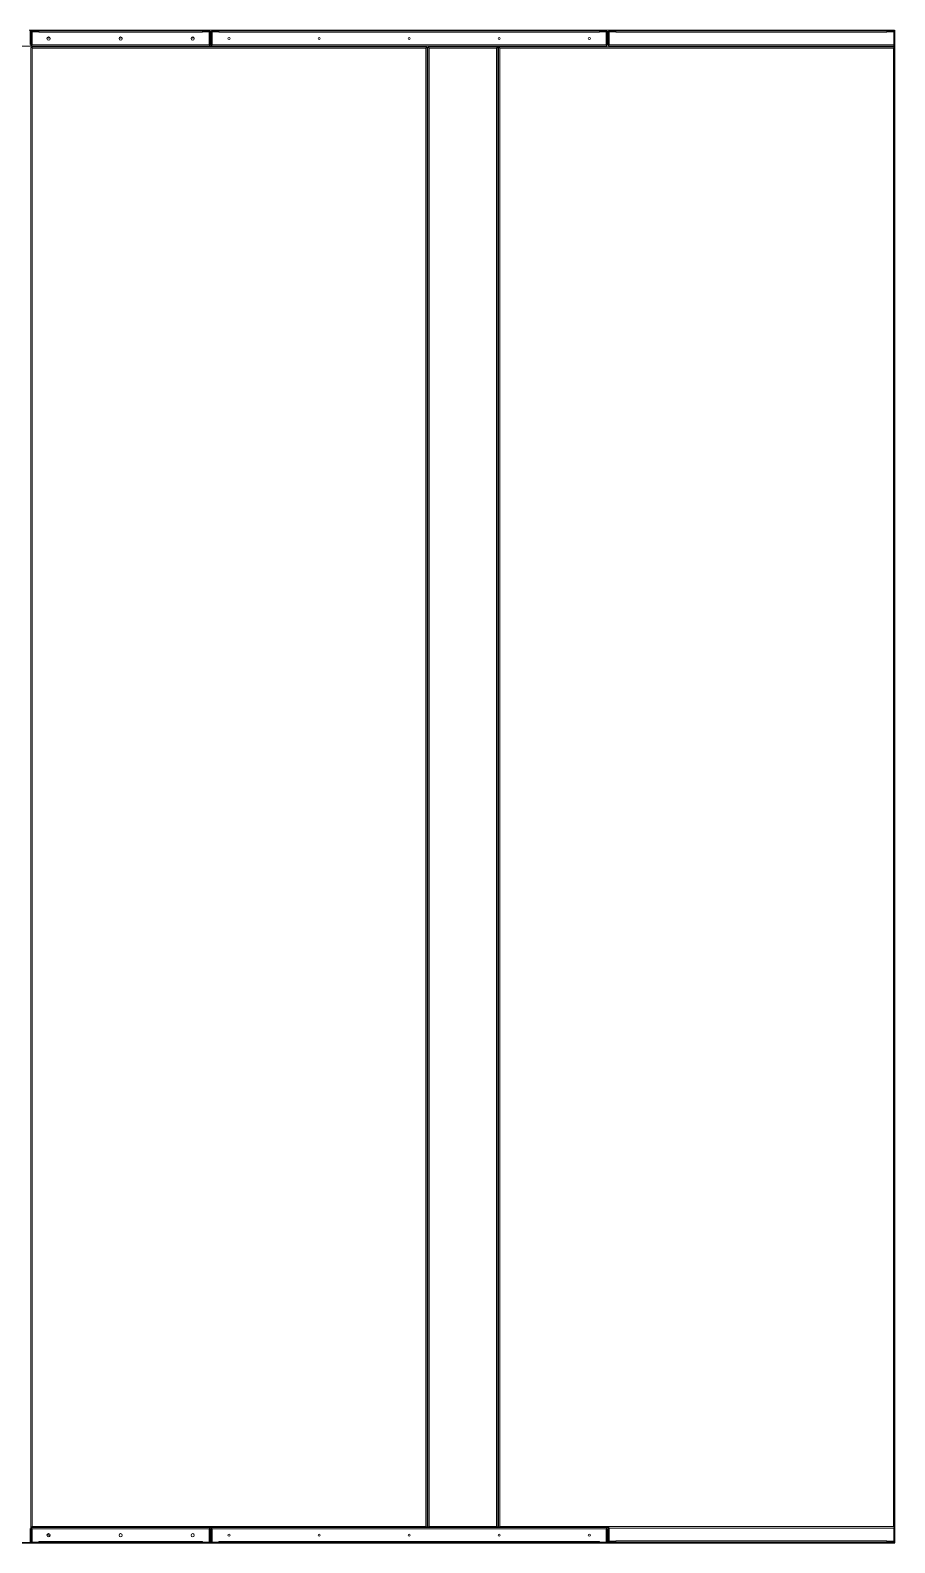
# Model space of a CAD drawing. Header units: millimetres. Extents: x -17070 to 52290, y -291348 to 40308.
# Drawn here: x 35170 to 37570, y 32802 to 37002 of the extents above; entities that cross this region are included whole.
import ezdxf

# ---------------------------------------------------------------- set-up
doc = ezdxf.new("R2010")
doc.units = ezdxf.units.MM

# ---------------------------------------------------------------- blocks, each defined once
blk = doc.blocks.new('4')
at = {"lineweight": 20}
for p, q in [((35166.5, 37002), (37568.7, 37002)), ((37567.2, 37002), (37568.8, 32802)), ((37569.8, 37000.8), (37569.8, 37002)), ((37568.8, 32802), (32170, 32802)), ((37569.9, 32803.2), (37569.9, 32802))]:
    blk.add_line(p, q, dxfattribs=at)
at = {"color": 7, "lineweight": 20, "ltscale": 0.000873136}
blk.add_line((35174.4, 37000), (35174.4, 37002), dxfattribs=at)
at = {"color": 7, "lineweight": 20, "ltscale": 0.000872667}
blk.add_line((37567.2, 37000), (37567.2, 37002), dxfattribs=at)
at = {"color": 7, "lineweight": 20, "ltscale": 0.015833}
for p, q in [((35169.8, 36962.8), (35169.8, 37000.8)), ((35169.8, 32841.2), (35169.8, 32803.2))]:
    blk.add_line(p, q, dxfattribs=at)
at = {"color": 7, "lineweight": 20, "ltscale": 0.001083}
for p, q in [((35171.8, 37000.8), (35174.4, 37000.8)), ((37569.8, 37000.8), (37567.2, 37000.8)), ((37569.9, 32803.2), (32170, 32803.2))]:
    blk.add_line(p, q, dxfattribs=at)
at = {"color": 7, "lineweight": 20, "ltscale": 0.00172}
blk.add_line((35171.8, 36996.7), (35171.8, 37000.8), dxfattribs=at)
at = {"color": 7, "lineweight": 20, "ltscale": 0.014667}
for p, q in [((35171.8, 36996.6), (35171.8, 36961.4)), ((35173.8, 36961.4), (35173.8, 36996.6)), ((35667.8, 36961.4), (35667.8, 36996.6)), ((35669.8, 36996.6), (35669.8, 36961.4)), ((35671.8, 36996.6), (35671.8, 36961.4)), ((35673.8, 36961.4), (35673.8, 36996.6)), ((36769.8, 36961.4), (36769.8, 36996.6)), ((36771.8, 36996.6), (36771.8, 36961.4)), ((36773.9, 36996.6), (36773.9, 36961.4)), ((36775.9, 36961.4), (36775.9, 36996.6)), ((37567.9, 36961.4), (37567.9, 36996.6)), ((37569.9, 36996.6), (37569.9, 36961.4)), ((35171.8, 32805.4), (35171.8, 32840.6)), ((35173.8, 32840.6), (35173.8, 32805.4)), ((35667.8, 32840.6), (35667.8, 32805.4)), ((35669.8, 32805.4), (35669.8, 32840.6)), ((35671.8, 32805.4), (35671.8, 32840.6)), ((35673.8, 32840.6), (35673.8, 32805.4)), ((36769.8, 32840.6), (36769.8, 32805.4)), ((36771.8, 32805.4), (36771.8, 32840.6)), ((36773.9, 32807.4), (36773.9, 32842.6)), ((36775.9, 32842.6), (36775.9, 32807.4)), ((37567.9, 32842.6), (37567.9, 32807.4)), ((37569.9, 32807.4), (37569.9, 32842.6))]:
    blk.add_line(p, q, dxfattribs=at)
at = {"color": 7, "lineweight": 20, "ltscale": 0.001387}
blk.add_line((35171.8, 36958), (35171.8, 36961.4), dxfattribs=at)
at = {"color": 7, "lineweight": 20, "ltscale": 0.000375}
for p, q in [((35174.7, 36961.4), (35173.8, 36961.4)), ((35174.7, 36961.4), (35173.8, 36961.4)), ((35666.9, 36961.4), (35667.8, 36961.4)), ((35666.9, 36961.4), (35667.8, 36961.4)), ((35674.7, 36961.4), (35673.8, 36961.4)), ((35674.7, 36961.4), (35673.8, 36961.4)), ((36768.9, 36961.4), (36769.8, 36961.4)), ((36768.9, 36961.4), (36769.8, 36961.4)), ((36776.8, 36961.4), (36775.9, 36961.4)), ((36776.8, 36961.4), (36775.9, 36961.4)), ((37567, 36961.4), (37567.9, 36961.4)), ((37567, 36961.4), (37567.9, 36961.4)), ((35174.7, 36956), (35173.8, 36956)), ((36268.9, 36956), (36269.8, 36956)), ((36276.7, 36956), (36275.8, 36956)), ((36464.9, 36956), (36465.8, 36956)), ((36472.7, 36956), (36471.8, 36956)), ((37566.9, 36956), (37567.8, 36956)), ((36273.1, 35655.1), (36273.1, 35656)), ((36273.1, 35620.9), (36273.1, 35620)), ((36273.1, 34183.1), (36273.1, 34184)), ((36273.1, 34148.9), (36273.1, 34148)), ((35174.7, 32844), (35173.8, 32844)), ((36268.9, 32844), (36269.8, 32844)), ((36276.7, 32844), (36275.8, 32844)), ((36464.9, 32844), (36465.8, 32844)), ((36472.7, 32844), (36471.8, 32844)), ((35174.7, 32840.6), (35173.8, 32840.6)), ((35666.9, 32840.6), (35667.8, 32840.6)), ((35674.7, 32840.6), (35673.8, 32840.6)), ((36768.9, 32840.6), (36769.8, 32840.6)), ((36776.8, 32842.6), (36775.9, 32842.6)), ((37567, 32842.6), (37567.9, 32842.6))]:
    blk.add_line(p, q, dxfattribs=at)
at = {"color": 7, "lineweight": 20, "ltscale": 0.001002}
for p, q in [((35173.8, 36959), (35173.8, 36961.4)), ((35667.8, 36959), (35667.8, 36961.4)), ((35673.8, 36959), (35673.8, 36961.4)), ((36769.8, 36959), (36769.8, 36961.4)), ((36775.9, 36959), (36775.9, 36961.4)), ((37567.9, 36959), (37567.9, 36961.4)), ((36775.9, 32845.1), (36775.9, 32842.6)), ((37567.9, 32845.1), (37567.9, 32842.6)), ((35173.8, 32843.1), (35173.8, 32840.6)), ((35667.8, 32843.1), (35667.8, 32840.6)), ((35673.8, 32843.1), (35673.8, 32840.6)), ((36769.8, 32843.1), (36769.8, 32840.6))]:
    blk.add_line(p, q, dxfattribs=at)
at = {"color": 7, "lineweight": 20, "ltscale": 0.015146}
blk.add_line((35174.4, 36997.8), (35174.4, 36961.4), dxfattribs=at)
at = {"color": 7, "lineweight": 20, "ltscale": 0.01525}
for p, q in [((35174.7, 36998), (35174.7, 36961.4)), ((35666.9, 36961.4), (35666.9, 36998)), ((35674.7, 36998), (35674.7, 36961.4)), ((36768.9, 36961.4), (36768.9, 36998)), ((36776.8, 36998), (36776.8, 36961.4)), ((37567, 36961.4), (37567, 36998)), ((35174.7, 32804), (35174.7, 32840.6)), ((35666.9, 32840.6), (35666.9, 32804)), ((35674.7, 32804), (35674.7, 32840.6)), ((36768.9, 32840.6), (36768.9, 32804)), ((36776.8, 32806), (36776.8, 32842.6)), ((37567, 32842.6), (37567, 32806))]:
    blk.add_line(p, q, dxfattribs=at)
at = {"color": 7, "lineweight": 20, "ltscale": 0.007958}
for p, q in [((35174.7, 36998), (35193.8, 36998)), ((35647.8, 36998), (35666.9, 36998)), ((35674.7, 36998), (35693.8, 36998)), ((36749.8, 36998), (36768.9, 36998)), ((36776.8, 36998), (36795.9, 36998)), ((37547.9, 36998), (37567, 36998)), ((35174.7, 32804), (35193.8, 32804)), ((35647.8, 32804), (35666.9, 32804)), ((35674.7, 32804), (35693.8, 32804)), ((36749.8, 32804), (36768.9, 32804)), ((36776.8, 32806), (36795.9, 32806)), ((37547.9, 32806), (37567, 32806))]:
    blk.add_line(p, q, dxfattribs=at)
at = {"color": 7, "lineweight": 20, "ltscale": 0.205083}
for p, q in [((35174.7, 36961.4), (35666.9, 36961.4)), ((35174.7, 32840.6), (35666.9, 32840.6))]:
    blk.add_line(p, q, dxfattribs=at)
at = {"color": 7, "lineweight": 20, "ltscale": 0.006917}
for p, q in [((35175.2, 37000), (35191.8, 37000)), ((35175.2, 36998), (35191.8, 36998)), ((35649.8, 37000), (35666.4, 37000)), ((35649.8, 36998), (35666.4, 36998)), ((35691.8, 37000), (35675.2, 37000)), ((35691.8, 36998), (35675.2, 36998)), ((36751.8, 37000), (36768.4, 37000)), ((36751.8, 36998), (36768.4, 36998)), ((36777.3, 37000), (36793.9, 37000)), ((36777.3, 36998), (36793.9, 36998)), ((37549.9, 37000), (37566.5, 37000)), ((37549.9, 36998), (37566.5, 36998)), ((35175.2, 32802), (35191.8, 32802)), ((35649.8, 32802), (35666.4, 32802)), ((35691.8, 32802), (35675.2, 32802)), ((36751.8, 32802), (36768.4, 32802)), ((36777.3, 32804), (36793.9, 32804)), ((37549.9, 32804), (37566.5, 32804))]:
    blk.add_line(p, q, dxfattribs=at)
at = {"color": 7, "lineweight": 20, "ltscale": 0.000833333}
for p, q in [((35191.8, 37000), (35191.8, 36998)), ((35647.8, 37000), (35647.8, 36998)), ((35647.8, 37000), (35647.8, 36998)), ((35649.8, 37000), (35649.8, 36998)), ((35691.8, 37000), (35691.8, 36998)), ((36749.8, 37000), (36749.8, 36998)), ((36749.8, 37000), (36749.8, 36998)), ((36751.8, 37000), (36751.8, 36998)), ((36793.9, 37000), (36793.9, 36998)), ((37547.9, 37000), (37547.9, 36998)), ((37547.9, 37000), (37547.9, 36998)), ((37549.9, 37000), (37549.9, 36998)), ((35485.7, 36958), (35485.7, 36956)), ((35541.7, 36956), (35541.7, 36958)), ((36135.6, 36958), (36135.6, 36956)), ((36138.9, 36956), (36138.9, 36958)), ((36467.3, 36956.3), (36467.3, 36954.3)), ((37512.2, 36958), (37512.2, 36956)), ((36271.8, 36712), (36273.8, 36712)), ((36467.8, 36712), (36469.8, 36712)), ((36271.8, 36685.4), (36273.8, 36685.4)), ((36271.8, 36684), (36273.8, 36684)), ((36273.8, 36684), (36271.8, 36684)), ((36273.8, 36682), (36271.8, 36682)), ((36273.8, 36680.6), (36271.8, 36680.6)), ((36467.8, 36685.4), (36469.8, 36685.4)), ((36469.8, 36684), (36467.8, 36684)), ((36469.8, 36682), (36467.8, 36682)), ((36469.8, 36680.9), (36467.8, 36680.9)), ((36469.8, 36678.1), (36467.8, 36678.1)), ((36467.8, 36676.1), (36469.8, 36676.1)), ((36467.8, 36674.5), (36469.8, 36674.5)), ((36469.8, 36673.3), (36467.8, 36673.3)), ((36271.8, 35917.4), (36273.8, 35917.4)), ((36273.8, 35916), (36271.8, 35916)), ((36273.8, 35914), (36271.8, 35914)), ((36271.8, 35912), (36273.8, 35912)), ((36271.8, 35910), (36273.8, 35910)), ((36467.8, 35929.4), (36469.8, 35929.4)), ((36467.8, 35912), (36469.8, 35912)), ((36467.8, 35910), (36469.8, 35910)), ((36273.8, 35908.6), (36271.8, 35908.6)), ((36273.8, 35882), (36271.8, 35882)), ((36469.8, 35908.6), (36467.8, 35908.6)), ((36469.8, 35882), (36467.8, 35882)), ((36271.8, 35699), (36273.8, 35699)), ((36273.8, 35662.4), (36271.8, 35662.4)), ((36273.8, 35661), (36271.8, 35661)), ((36467.8, 35699), (36469.8, 35699)), ((36469.8, 35662.4), (36467.8, 35662.4)), ((36469.8, 35661), (36467.8, 35661)), ((36469.8, 35658), (36467.8, 35658)), ((36273.8, 35618), (36271.8, 35618)), ((36273.8, 35616.4), (36271.8, 35616.4)), ((36469.8, 35656), (36467.8, 35656)), ((36469.8, 35655.1), (36467.8, 35655.1)), ((36467.8, 35620.9), (36469.8, 35620.9)), ((36469.8, 35620), (36467.8, 35620)), ((36469.8, 35618), (36467.8, 35618)), ((36469.8, 35618), (36467.8, 35618)), ((36469.8, 35616.4), (36467.8, 35616.4)), ((36273.8, 35614.4), (36271.8, 35614.4)), ((36273.8, 35611), (36271.8, 35611)), ((36271.8, 35609.6), (36273.8, 35609.6)), ((36469.8, 35614.4), (36467.8, 35614.4)), ((36469.8, 35611), (36467.8, 35611)), ((36467.8, 35609.6), (36469.8, 35609.6)), ((36273.8, 35573), (36271.8, 35573)), ((36469.8, 35573), (36467.8, 35573)), ((36271.8, 35240), (36273.8, 35240)), ((36467.8, 35240), (36469.8, 35240)), ((36271.8, 35213.4), (36273.8, 35213.4)), ((36271.8, 35212), (36273.8, 35212)), ((36273.8, 35212), (36271.8, 35212)), ((36273.8, 35210), (36271.8, 35210)), ((36273.8, 35208.6), (36271.8, 35208.6)), ((36467.8, 35213.4), (36469.8, 35213.4)), ((36469.8, 35212), (36467.8, 35212)), ((36469.8, 35210.1), (36467.8, 35210.1)), ((36469.8, 35210), (36467.8, 35210)), ((36467.8, 35208.1), (36469.8, 35208.1)), ((36467.8, 35206.5), (36469.8, 35206.5)), ((36469.8, 35205.3), (36467.8, 35205.3)), ((36467.8, 34611.4), (36469.8, 34611.4)), ((36271.8, 34595.4), (36273.8, 34595.4)), ((36273.8, 34594), (36271.8, 34594)), ((36273.8, 34592), (36271.8, 34592)), ((36271.8, 34590), (36273.8, 34590)), ((36271.8, 34588), (36273.8, 34588)), ((36273.8, 34586.6), (36271.8, 34586.6)), ((36469.8, 34591.4), (36467.8, 34591.4)), ((36467.8, 34590), (36469.8, 34590)), ((36467.8, 34588), (36469.8, 34588)), ((36469.8, 34586.6), (36467.8, 34586.6)), ((36273.8, 34560), (36271.8, 34560)), ((36469.8, 34560), (36467.8, 34560)), ((36271.8, 34227), (36273.8, 34227)), ((36273.8, 34190.4), (36271.8, 34190.4)), ((36273.8, 34189), (36271.8, 34189)), ((36467.8, 34227), (36469.8, 34227)), ((36469.8, 34190.4), (36467.8, 34190.4)), ((36469.8, 34189), (36467.8, 34189)), ((36273.8, 34146), (36271.8, 34146)), ((36469.8, 34186), (36467.8, 34186)), ((36469.8, 34184), (36467.8, 34184)), ((36469.8, 34183.1), (36467.8, 34183.1)), ((36467.8, 34148.9), (36469.8, 34148.9)), ((36469.8, 34148), (36467.8, 34148)), ((36469.8, 34146), (36467.8, 34146)), ((36469.8, 34146), (36467.8, 34146)), ((36273.8, 34144.4), (36271.8, 34144.4)), ((36273.8, 34142.4), (36271.8, 34142.4)), ((36273.8, 34139), (36271.8, 34139)), ((36271.8, 34137.6), (36273.8, 34137.6)), ((36469.8, 34144.4), (36467.8, 34144.4)), ((36469.8, 34142.4), (36467.8, 34142.4)), ((36469.8, 34139), (36467.8, 34139)), ((36467.8, 34137.6), (36469.8, 34137.6)), ((36273.8, 34101), (36271.8, 34101)), ((36469.8, 34101), (36467.8, 34101)), ((36271.8, 33918), (36273.8, 33918)), ((36467.8, 33918), (36469.8, 33918)), ((36271.8, 33891.4), (36273.8, 33891.4)), ((36271.8, 33890), (36273.8, 33890)), ((36273.8, 33890), (36271.8, 33890)), ((36273.8, 33888), (36271.8, 33888)), ((36273.8, 33886.6), (36271.8, 33886.6)), ((36467.8, 33891.4), (36469.8, 33891.4)), ((36469.8, 33891.1), (36467.8, 33891.1)), ((36469.8, 33890), (36467.8, 33890)), ((36469.8, 33888), (36467.8, 33888)), ((36467.8, 33887.5), (36469.8, 33887.5)), ((36469.8, 33886.3), (36467.8, 33886.3)), ((36467.8, 33142.4), (36469.8, 33142.4)), ((36271.8, 33123.4), (36273.8, 33123.4)), ((36273.8, 33122), (36271.8, 33122)), ((36273.8, 33120), (36271.8, 33120)), ((36271.8, 33118), (36273.8, 33118)), ((36271.8, 33116), (36273.8, 33116)), ((36273.8, 33114.6), (36271.8, 33114.6)), ((36469.8, 33122.4), (36467.8, 33122.4)), ((36467.8, 33118), (36469.8, 33118)), ((36467.8, 33116), (36469.8, 33116)), ((36469.8, 33114.6), (36467.8, 33114.6)), ((36273.8, 33088), (36271.8, 33088)), ((36469.8, 33088), (36467.8, 33088)), ((36273.8, 32849.4), (36271.8, 32849.4)), ((36273.8, 32846), (36271.8, 32846)), ((36467.8, 32849), (36469.8, 32849)), ((35191.8, 32802), (35191.8, 32804)), ((35647.8, 32802), (35647.8, 32804)), ((35647.8, 32802), (35647.8, 32804)), ((35649.8, 32802), (35649.8, 32804)), ((35691.8, 32802), (35691.8, 32804)), ((36749.8, 32802), (36749.8, 32804)), ((36749.8, 32802), (36749.8, 32804)), ((36751.8, 32802), (36751.8, 32804)), ((36793.9, 32804), (36793.9, 32806)), ((37547.9, 32804), (37547.9, 32806)), ((37547.9, 32804), (37547.9, 32806)), ((37549.9, 32804), (37549.9, 32806))]:
    blk.add_line(p, q, dxfattribs=at)
at = {"color": 7, "lineweight": 20, "ltscale": 0.000834351}
blk.add_line((35191.8, 36998.8), (35193.8, 36998.8), dxfattribs=at)
at = {"color": 7, "lineweight": 20, "ltscale": 0.000834357}
blk.add_line((35191.8, 36998), (35193.8, 36998), dxfattribs=at)
at = {"color": 7, "lineweight": 20, "ltscale": 0.189167}
for p, q in [((35193.8, 37000), (35647.8, 37000)), ((35193.8, 37000), (35647.8, 37000)), ((35193.8, 36996.6), (35647.8, 36996.6)), ((35193.8, 32805.4), (35647.8, 32805.4)), ((35193.8, 32802), (35647.8, 32802))]:
    blk.add_line(p, q, dxfattribs=at)
at = {"color": 7, "lineweight": 20, "ltscale": 0.001417}
for p, q in [((35193.8, 37000), (35193.8, 36996.6)), ((35693.8, 37000), (35693.8, 36996.6)), ((36795.9, 37000), (36795.9, 36996.6)), ((35193.8, 32802), (35193.8, 32805.4)), ((35693.8, 32802), (35693.8, 32805.4)), ((36795.9, 32804), (36795.9, 32807.4))]:
    blk.add_line(p, q, dxfattribs=at)
at = {"color": 7, "lineweight": 20, "ltscale": 0.000583333}
for p, q in [((35193.8, 36998), (35193.8, 36996.6)), ((35647.8, 36996.6), (35647.8, 36998)), ((35693.8, 36998), (35693.8, 36996.6)), ((36749.8, 36996.6), (36749.8, 36998)), ((36795.9, 36998), (36795.9, 36996.6)), ((37547.9, 36996.6), (37547.9, 36998)), ((35193.8, 32804), (35193.8, 32805.4)), ((35647.8, 32805.4), (35647.8, 32804)), ((35693.8, 32804), (35693.8, 32805.4)), ((36749.8, 32805.4), (36749.8, 32804)), ((36795.9, 32806), (36795.9, 32807.4)), ((37547.9, 32807.4), (37547.9, 32806))]:
    blk.add_line(p, q, dxfattribs=at)
at = {"color": 7, "lineweight": 20, "ltscale": 0.000832315}
blk.add_line((35647.8, 36998.8), (35649.8, 36998.8), dxfattribs=at)
at = {"color": 7, "lineweight": 20, "ltscale": 0.00083231}
blk.add_line((35647.8, 36998), (35649.8, 36998), dxfattribs=at)
at = {"color": 7, "lineweight": 20, "ltscale": 0.015212}
for p, q in [((35666.9, 36998), (35666.9, 36961.4)), ((36768.9, 36998), (36768.9, 36961.4)), ((37567, 36998), (37567, 36961.4)), ((35666.9, 32804.1), (35666.9, 32840.6)), ((36768.9, 32804.1), (36768.9, 32840.6)), ((37567, 32806.1), (37567, 32842.6))]:
    blk.add_line(p, q, dxfattribs=at)
at = {"color": 7, "lineweight": 20, "ltscale": 0.001506}
blk.add_line((35669, 36998.8), (35672.7, 36998.8), dxfattribs=at)
at = {"color": 7, "lineweight": 20, "ltscale": 0.000374999}
for p, q in [((35674.7, 36994.6), (35673.8, 36994.6)), ((35674.7, 32807.4), (35673.8, 32807.4))]:
    blk.add_line(p, q, dxfattribs=at)
at = {"color": 7, "lineweight": 20, "ltscale": 0.000375519}
blk.add_line((35674.7, 36961.4), (35673.8, 36961.4), dxfattribs=at)
at = {"color": 7, "lineweight": 20, "ltscale": 0.455917}
for p, q in [((35674.7, 36961.4), (36768.9, 36961.4)), ((35174.7, 36956), (36268.9, 36956)), ((36472.7, 36956), (37566.9, 36956)), ((36268.9, 32844), (35174.7, 32844)), ((35674.7, 32840.6), (36768.9, 32840.6))]:
    blk.add_line(p, q, dxfattribs=at)
at = {"color": 7, "lineweight": 20, "ltscale": 0.000833847}
blk.add_line((35691.8, 36998.8), (35693.8, 36998.8), dxfattribs=at)
at = {"color": 7, "lineweight": 20, "ltscale": 0.000833853}
blk.add_line((35691.8, 36998), (35693.8, 36998), dxfattribs=at)
at = {"color": 7, "lineweight": 20, "ltscale": 0.037104}
blk.add_line((35782.9, 37000), (35693.8, 37000), dxfattribs=at)
at = {"color": 7, "lineweight": 20, "ltscale": 0.44}
for p, q in [((35693.8, 37000), (36749.8, 37000)), ((35693.8, 36996.6), (36749.8, 36996.6)), ((35693.8, 32805.4), (36749.8, 32805.4)), ((35693.8, 32802), (36749.8, 32802))]:
    blk.add_line(p, q, dxfattribs=at)
at = {"color": 7, "lineweight": 20, "ltscale": 0.004146}
blk.add_line((35782.9, 37000), (35792.8, 37000), dxfattribs=at)
at = {"color": 7, "lineweight": 20, "ltscale": 0.004167}
blk.add_line((35792.8, 37000), (35802.8, 37000), dxfattribs=at)
at = {"color": 7, "lineweight": 20, "ltscale": 0.394604}
blk.add_line((36749.8, 37000), (35802.8, 37000), dxfattribs=at)
at = {"color": 7, "lineweight": 20, "ltscale": 0.000832819}
blk.add_line((36749.8, 36998.8), (36751.8, 36998.8), dxfattribs=at)
at = {"color": 7, "lineweight": 20, "ltscale": 0.000832814}
blk.add_line((36749.8, 36998), (36751.8, 36998), dxfattribs=at)
at = {"color": 7, "lineweight": 20, "ltscale": 0.000375001}
for p, q in [((36769.8, 36994.6), (36768.9, 36994.6)), ((36769.8, 32807.4), (36768.9, 32807.4))]:
    blk.add_line(p, q, dxfattribs=at)
at = {"color": 7, "lineweight": 20, "ltscale": 0.000374481}
blk.add_line((36769.8, 36961.4), (36768.9, 36961.4), dxfattribs=at)
at = {"color": 7, "lineweight": 20, "ltscale": 0.001508}
blk.add_line((36771, 36998.8), (36774.7, 36998.8), dxfattribs=at)
at = {"color": 7, "lineweight": 20, "ltscale": 0.32925}
for p, q in [((36776.8, 36961.4), (37567, 36961.4)), ((36776.8, 32842.6), (37567, 32842.6))]:
    blk.add_line(p, q, dxfattribs=at)
at = {"color": 7, "lineweight": 20, "ltscale": 0.000833959}
blk.add_line((36793.8, 36998.8), (36795.9, 36998.8), dxfattribs=at)
at = {"color": 7, "lineweight": 20, "ltscale": 0.000833964}
blk.add_line((36793.8, 36998), (36795.9, 36998), dxfattribs=at)
at = {"color": 7, "lineweight": 20, "ltscale": 0.313333}
for p, q in [((36795.9, 37000), (37547.9, 37000)), ((36795.9, 36996.6), (37547.9, 36996.6)), ((36795.9, 32807.4), (37547.9, 32807.4)), ((36795.9, 32804), (37547.9, 32804))]:
    blk.add_line(p, q, dxfattribs=at)
at = {"color": 7, "lineweight": 20, "ltscale": 0.000832693}
blk.add_line((37547.9, 36998.8), (37549.8, 36998.8), dxfattribs=at)
at = {"color": 7, "lineweight": 20, "ltscale": 0.000832687}
blk.add_line((37547.9, 36998), (37549.8, 36998), dxfattribs=at)
at = {"color": 7, "lineweight": 20, "ltscale": 0.015148}
blk.add_line((37567.2, 36997.8), (37567.2, 36961.4), dxfattribs=at)
at = {"color": 7, "lineweight": 20, "ltscale": 0.001669}
blk.add_line((37569.8, 37000.8), (37569.8, 36996.8), dxfattribs=at)
at = {"color": 7, "lineweight": 20, "ltscale": 0.002879}
blk.add_line((37569.8, 36961.3), (37569.8, 36954.3), dxfattribs=at)
at = {"color": 7, "lineweight": 20, "ltscale": 0.015372}
blk.add_line((35138.3, 36958), (35175.2, 36958), dxfattribs=at)
at = {"color": 7, "lineweight": 20, "ltscale": 0.000562932}
for p, q in [((35173.2, 36954.3), (35171.8, 36954.3)), ((36270.5, 36954.3), (36271.8, 36954.3)), ((36275.2, 36954.3), (36273.8, 36954.3)), ((36465.9, 36956.3), (36467.3, 36956.3)), ((36466.5, 36954.3), (36467.8, 36954.3)), ((36471.2, 36954.3), (36469.8, 36954.3)), ((37568.5, 36954.3), (37569.8, 36954.3)), ((35173.2, 32845.7), (35171.8, 32845.7)), ((36270.5, 32845.7), (36271.8, 32845.7)), ((36275.2, 32845.7), (36273.8, 32845.7)), ((36466.5, 32845.7), (36467.8, 32845.7)), ((36471.2, 32845.7), (36469.8, 32845.7)), ((37568.5, 32845.7), (37569.8, 32845.7))]:
    blk.add_line(p, q, dxfattribs=at)
at = {"color": 7, "lineweight": 20}
for p, q in [((35171.8, 32845.7), (35171.8, 36954.3)), ((35175.2, 32847.4), (35175.2, 36952.6)), ((36268.4, 32847.4), (36268.4, 36952.6)), ((36271.8, 32845.7), (36271.8, 36954.3)), ((36273.8, 36954.3), (36273.8, 32845.7)), ((36277.2, 36952.6), (36277.2, 32847.4)), ((36464.4, 36952.6), (36464.4, 32847.4)), ((36467.8, 36954.3), (36467.8, 32845.7)), ((36469.8, 36954.3), (36469.8, 32845.7)), ((36473.2, 36952.6), (36473.2, 32847.4)), ((37566.4, 36952.6), (37566.4, 32847.4)), ((37569.8, 36954.3), (37569.8, 32845.7))]:
    blk.add_line(p, q, dxfattribs=at)
at = {"color": 7, "lineweight": 20, "ltscale": 0.000448698}
for p, q in [((35173.2, 36958.7), (35173.8, 36959.6)), ((35668.5, 36958.7), (35667.8, 36959.6)), ((35673.2, 36958.7), (35673.8, 36959.6)), ((36770.5, 36958.7), (36769.8, 36959.6)), ((36775.2, 36958.7), (36775.9, 36959.6)), ((37568.5, 36958.7), (37567.9, 36959.6)), ((35173.2, 32843.4), (35173.8, 32842.5)), ((35668.5, 32843.4), (35667.8, 32842.5)), ((35673.2, 32843.4), (35673.8, 32842.5)), ((36770.5, 32843.4), (36769.8, 32842.5))]:
    blk.add_line(p, q, dxfattribs=at)
at = {"color": 7, "lineweight": 20, "ltscale": 0.000502197}
for p, q in [((35173.2, 36954.3), (35174.4, 36954.3)), ((36270.5, 36954.3), (36269.3, 36954.3)), ((36275.2, 36954.3), (36276.4, 36954.3)), ((36465.9, 36956.3), (36464.7, 36956.3)), ((36466.5, 36954.3), (36465.3, 36954.3)), ((36471.2, 36954.3), (36472.4, 36954.3)), ((37568.5, 36954.3), (37567.3, 36954.3)), ((35173.2, 32845.7), (35174.4, 32845.7)), ((36270.5, 32845.7), (36269.3, 32845.7)), ((36275.2, 32845.7), (36276.4, 32845.7)), ((36466.5, 32845.7), (36465.3, 32845.7))]:
    blk.add_line(p, q, dxfattribs=at)
at = {"color": 7, "lineweight": 20, "ltscale": 0.000414929}
for p, q in [((35173.8, 36955.1), (35173.8, 36956)), ((36269.8, 36955.1), (36269.8, 36956)), ((36275.8, 36955.1), (36275.8, 36956)), ((36465.3, 36957.1), (36465.3, 36958)), ((36465.8, 36955.1), (36465.8, 36956)), ((36471.8, 36955.1), (36471.8, 36956)), ((37567.8, 36955.1), (37567.8, 36956)), ((35173.8, 32845), (35173.8, 32844)), ((36269.8, 32845), (36269.8, 32844)), ((36275.8, 32845), (36275.8, 32844)), ((36465.8, 32845), (36465.8, 32844)), ((36471.8, 32845), (36471.8, 32844))]:
    blk.add_line(p, q, dxfattribs=at)
at = {"color": 7, "lineweight": 20, "ltscale": 0.000293404}
for p, q in [((35173.8, 36955.1), (35173.8, 36954.3)), ((36269.8, 36955.1), (36269.8, 36954.3)), ((36275.8, 36955.1), (36275.8, 36954.3)), ((36465.3, 36957.1), (36465.3, 36956.3)), ((36465.8, 36955.1), (36465.8, 36954.3)), ((36471.8, 36955.1), (36471.8, 36954.3)), ((37567.8, 36955.1), (37567.8, 36954.3)), ((35173.8, 32845), (35173.8, 32845.7)), ((36269.8, 32845), (36269.8, 32845.7)), ((36275.8, 32845), (36275.8, 32845.7)), ((36465.8, 32845), (36465.8, 32845.7)), ((36471.8, 32845), (36471.8, 32845.7)), ((37567.8, 32845), (37567.8, 32845.7))]:
    blk.add_line(p, q, dxfattribs=at)
at = {"color": 7, "lineweight": 20, "ltscale": 4.00539e-05}
blk.add_line((35174.4, 36958.1), (35174.4, 36958), dxfattribs=at)
at = {"color": 7, "lineweight": 20, "ltscale": 0.204667}
for p, q in [((35175.2, 36958), (35666.4, 36958)), ((35175.2, 32844), (35666.4, 32844))]:
    blk.add_line(p, q, dxfattribs=at)
at = {"color": 7, "lineweight": 20, "ltscale": 0.4555}
for p, q in [((35175.2, 36952.6), (36268.4, 36952.6)), ((35675.2, 36958), (36768.4, 36958)), ((36473.2, 36952.6), (37566.4, 36952.6)), ((36268.4, 32847.4), (35175.2, 32847.4)), ((35675.2, 32844), (36768.4, 32844)), ((37566.4, 32847.4), (36473.2, 32847.4))]:
    blk.add_line(p, q, dxfattribs=at)
at = {"color": 7, "lineweight": 20, "ltscale": 0.000199275}
blk.add_line((35585.6, 36956.3), (35585.3, 36956), dxfattribs=at)
at = {"color": 7, "lineweight": 20, "ltscale": 0.000369598}
blk.add_line((35585.5, 36957.1), (35586, 36956.3), dxfattribs=at)
at = {"color": 7, "lineweight": 20, "ltscale": 0.001228}
blk.add_line((35585.6, 36956.3), (35588.6, 36956.3), dxfattribs=at)
at = {"color": 7, "lineweight": 20, "ltscale": 0.000708333}
blk.add_line((35587.3, 36958), (35587.3, 36956.3), dxfattribs=at)
at = {"color": 7, "lineweight": 20, "ltscale": 0.000125566}
blk.add_line((35588.6, 36956.3), (35588.6, 36956), dxfattribs=at)
at = {"color": 7, "lineweight": 20, "ltscale": 1.86596e-06}
blk.add_line((35589.1, 36956.3), (35589.1, 36956.3), dxfattribs=at)
at = {"color": 7, "lineweight": 20, "ltscale": 0.00022498}
blk.add_line((35589.1, 36956.3), (35589.7, 36956.3), dxfattribs=at)
at = {"color": 7, "lineweight": 20, "ltscale": 0.003628}
blk.add_line((35666.5, 36958), (35675.2, 36958), dxfattribs=at)
at = {"color": 7, "lineweight": 20, "ltscale": 0.0025}
blk.add_line((36269.8, 36954.6), (36275.8, 36954.6), dxfattribs=at)
at = {"color": 7, "lineweight": 20, "ltscale": 0.078417}
for p, q in [((36276.7, 36956), (36464.9, 36956)), ((36464.9, 32844), (36276.7, 32844))]:
    blk.add_line(p, q, dxfattribs=at)
at = {"color": 7, "lineweight": 20, "ltscale": 0.078}
for p, q in [((36277.2, 36952.6), (36464.4, 36952.6)), ((36464.4, 32847.4), (36277.2, 32847.4))]:
    blk.add_line(p, q, dxfattribs=at)
at = {"color": 7, "lineweight": 20, "ltscale": 0.014417}
for p, q in [((36406.2, 36952.4), (36371.6, 36952.4)), ((36371.6, 32847.6), (36406.2, 32847.6))]:
    blk.add_line(p, q, dxfattribs=at)
at = {"color": 7, "lineweight": 20, "ltscale": 0.001905}
blk.add_line((36471.8, 36955), (36467.3, 36955), dxfattribs=at)
at = {"color": 7, "lineweight": 20, "ltscale": 0.328833}
blk.add_line((36777.3, 36958), (37566.5, 36958), dxfattribs=at)
at = {"color": 7, "lineweight": 20, "ltscale": 0.000832956}
blk.add_line((36795.2, 36956), (36795.2, 36958), dxfattribs=at)
at = {"color": 7, "lineweight": 20, "ltscale": 0.000873628}
blk.add_line((37567.2, 36958.1), (37567.2, 36956), dxfattribs=at)
at = {"color": 7, "lineweight": 20, "ltscale": 0.000414952}
blk.add_line((37568.9, 36955.1), (37568.1, 36954.3), dxfattribs=at)
at = {"color": 7, "lineweight": 20, "ltscale": 5.94511e-06}
blk.add_line((37569.8, 36952.7), (37569.8, 36952.6), dxfattribs=at)
at = {"color": 7, "lineweight": 20, "ltscale": 8.50581e-06}
blk.add_line((37569.8, 36952.7), (37569.8, 36952.6), dxfattribs=at)
at = {"color": 7, "lineweight": 20, "ltscale": 1.00793e-05}
for p, q in [((37569.8, 36952.7), (37569.8, 36952.6)), ((37569.8, 32847.4), (37569.8, 32847.4))]:
    blk.add_line(p, q, dxfattribs=at)
at = {"color": 7, "lineweight": 20, "ltscale": 0.000833717}
for p, q in [((36467.8, 36795.9), (36469.8, 36795.9)), ((36467.8, 36790.7), (36469.8, 36790.7)), ((36467.8, 36718.1), (36469.8, 36718.1)), ((36467.8, 35250.1), (36469.8, 35250.1)), ((36467.8, 33931.1), (36469.8, 33931.1)), ((36467.8, 33017.8), (36469.8, 33017.8)), ((36467.8, 33012.6), (36469.8, 33012.6))]:
    blk.add_line(p, q, dxfattribs=at)
at = {"color": 7, "lineweight": 20, "ltscale": 0.000833723}
for p, q in [((36467.8, 35877.3), (36469.8, 35877.3)), ((36467.8, 33919.2), (36469.8, 33919.2))]:
    blk.add_line(p, q, dxfattribs=at)
at = {"color": 7, "lineweight": 20, "ltscale": 0.000542151}
for p, q in [((36273.1, 35658), (36271.8, 35658)), ((36273.1, 35656), (36271.8, 35656)), ((36273.1, 35655.1), (36271.8, 35655.1)), ((36271.8, 35620.9), (36273.1, 35620.9)), ((36273.1, 35620), (36271.8, 35620)), ((36273.1, 35618), (36271.8, 35618)), ((36273.1, 34186), (36271.8, 34186)), ((36273.1, 34184), (36271.8, 34184)), ((36273.1, 34183.1), (36271.8, 34183.1)), ((36271.8, 34148.9), (36273.1, 34148.9)), ((36273.1, 34148), (36271.8, 34148)), ((36273.1, 34146), (36271.8, 34146))]:
    blk.add_line(p, q, dxfattribs=at)
at = {"color": 7, "lineweight": 20, "ltscale": 0.000291559}
for p, q in [((36273.8, 35656), (36273.1, 35656)), ((36273.8, 35620), (36273.1, 35620)), ((36273.8, 34184), (36273.1, 34184)), ((36273.8, 34148), (36273.1, 34148))]:
    blk.add_line(p, q, dxfattribs=at)
at = {"color": 7, "lineweight": 20, "ltscale": 0.01425}
for p, q in [((36273.1, 35620.9), (36273.1, 35655.1)), ((36273.1, 34148.9), (36273.1, 34183.1))]:
    blk.add_line(p, q, dxfattribs=at)
at = {"color": 7, "lineweight": 20, "ltscale": 0.000833304}
blk.add_line((36467.8, 34559.3), (36469.8, 34559.3), dxfattribs=at)
at = {"color": 7, "lineweight": 20, "ltscale": 0.002042}
blk.add_line((35171.9, 32840.8), (35171.9, 32845.7), dxfattribs=at)
at = {"color": 7, "lineweight": 20, "ltscale": 3.82162e-05}
blk.add_line((35174.5, 32844), (35174.5, 32844), dxfattribs=at)
at = {"color": 7, "lineweight": 20, "ltscale": 7.29161e-06}
blk.add_line((35675.2, 32844), (35675.2, 32844), dxfattribs=at)
at = {"color": 7, "lineweight": 20, "ltscale": 0.125586}
blk.add_line((36774.2, 32844), (36472.7, 32844), dxfattribs=at)
at = {"color": 7, "lineweight": 20, "ltscale": 0.000452155}
blk.add_line((37568.5, 32845.4), (37567.8, 32844.5), dxfattribs=at)
at = {"color": 7, "lineweight": 20, "ltscale": 0.000150117}
blk.add_line((37569.8, 32844.3), (37569.4, 32844.3), dxfattribs=at)
at = {"color": 7, "lineweight": 20, "ltscale": 5.94551e-06}
blk.add_line((37569.8, 32847.4), (37569.8, 32847.4), dxfattribs=at)
at = {"color": 7, "lineweight": 20, "ltscale": 2.11226e-05}
blk.add_line((37569.8, 32847.4), (37569.8, 32847.4), dxfattribs=at)
at = {"color": 7, "lineweight": 20, "ltscale": 8.50584e-06}
blk.add_line((37569.8, 32847.4), (37569.8, 32847.4), dxfattribs=at)
at = {"color": 7, "lineweight": 20, "ltscale": 0.001291}
blk.add_line((37569.9, 32845.7), (37569.9, 32842.6), dxfattribs=at)
at = {"ltscale": 500}
blk.add_line((31170, 32802), (37569.9, 32802), dxfattribs=at)
at = {"color": 7, "lineweight": 20, "ltscale": 0.000834932}
blk.add_line((35171.9, 32803.2), (35171.9, 32805.3), dxfattribs=at)
at = {"color": 7, "lineweight": 20, "ltscale": 0.000334372}
blk.add_line((35171.9, 32803.2), (35172.7, 32803.2), dxfattribs=at)
at = {"color": 7, "lineweight": 20, "ltscale": 0.01475}
blk.add_line((35174.5, 32805.2), (35174.5, 32840.6), dxfattribs=at)
at = {"color": 7, "lineweight": 20, "ltscale": 0.00039683}
blk.add_line((35174.5, 32805.2), (35174.5, 32804.3), dxfattribs=at)
at = {"color": 7, "lineweight": 20, "ltscale": 0.000121692}
blk.add_line((35174.7, 32805.2), (35174.5, 32805.2), dxfattribs=at)
at = {"color": 7, "lineweight": 20, "ltscale": 0.000370023}
blk.add_line((35667.8, 32805.2), (35666.9, 32805.2), dxfattribs=at)
at = {"color": 7, "lineweight": 20, "ltscale": 0.000838255}
blk.add_line((35671.9, 32805.2), (35669.8, 32805.2), dxfattribs=at)
at = {"color": 7, "lineweight": 20, "ltscale": 0.001175}
blk.add_line((36774.7, 32805.2), (36771.8, 32805.2), dxfattribs=at)
at = {"color": 7, "lineweight": 20, "ltscale": 0.000834358}
blk.add_line((36795.9, 32805.2), (36793.8, 32805.2), dxfattribs=at)
at = {"color": 7, "lineweight": 20, "ltscale": 0.000833334}
blk.add_line((37549.8, 32805.2), (37547.8, 32805.2), dxfattribs=at)
at = {"color": 7, "lineweight": 20, "ltscale": 0.015145}
blk.add_line((37567.3, 32806.3), (37567.3, 32842.6), dxfattribs=at)
at = {"color": 7, "lineweight": 20, "ltscale": 0.001749}
blk.add_line((37569.9, 32807.4), (37569.9, 32803.2), dxfattribs=at)
at = {"color": 7, "lineweight": 20}
for centre, radius in [((35220.8, 36979), 4.5), ((35420.8, 36979), 4.5), ((35620.8, 36979), 4.5), ((35721.8, 36979), 3), ((35971.8, 36979), 3), ((36221.8, 36979), 3), ((36471.8, 36979), 3), ((36721.8, 36979), 3), ((35220.8, 32823), 4.5), ((35420.8, 32823), 4.5), ((35620.8, 32823), 4.5), ((35721.8, 32823), 3), ((35971.8, 32823), 3), ((36221.8, 32823), 3), ((36471.8, 32823), 3), ((36721.8, 32823), 3)]:
    blk.add_circle(centre, radius, dxfattribs=at)
for centre, radius, start, end in [((35177, 36998.8), 5.2, 142.0141, 157.3803), ((37564.6, 36998.8), 5.2, 22.6197, 37.9859), ((35175.2, 36996.6), 3.4, 90, 180), ((35175.2, 36961.4), 3.4, 180, 270), ((35175.2, 36996.6), 1.4, 110.9249, 180), ((35220.8, 36983), 3, 191.4074, 348.5877), ((35420.8, 36983), 3, 191.4074, 348.5877), ((35620.8, 36983), 3, 191.4074, 348.5877), ((35666.4, 36996.6), 3.4, 0, 90), ((35666.4, 36961.4), 3.4, 270, 0), ((35666.4, 36996.6), 1.4, 0, 69.0752), ((35675.2, 36996.6), 3.4, 90, 180), ((35675.2, 36961.4), 3.4, 180, 270), ((35675.2, 36996.6), 1.4, 110.9249, 180), ((36768.4, 36996.6), 3.4, 0, 90), ((36768.4, 36961.4), 3.4, 270, 0), ((36768.4, 36996.6), 1.4, 0, 69.0752), ((36777.3, 36996.6), 3.4, 90, 180), ((36777.3, 36961.4), 3.4, 180, 270), ((36777.3, 36996.6), 1.4, 110.9249, 180), ((37566.5, 36996.6), 3.4, 0, 90), ((37566.5, 36961.4), 3.4, 270, 0), ((37566.5, 36996.6), 1.4, 0, 69.0752), ((37564.6, 36998.8), 5.2, 0, 0.128), ((35588.7, 36953.1), 5.1, 128.9589, 144.5162), ((35593, 36956.2), 3.36, 164.7002, 182.0254), ((36473.7, 36950.9), 10.4, 144.1387, 150.6817), ((36457.9, 36964.7), 11.5, 311.8425, 314.0279), ((37566.4, 36952.6), 3.4, 89.7655, 90), ((37566.4, 36952.6), 3.4, 30, 65.6843), ((37564.6, 36934.2), 5.2, 359.1974, 0), ((36273.1, 35654.6), 3.4, 78.1389, 90), ((36273.1, 35621.4), 3.4, 270, 281.8611), ((36273.1, 34182.6), 3.4, 78.1389, 90), ((36273.1, 34149.4), 3.4, 270, 281.8611), ((35175.2, 32840.6), 3.4, 90, 180), ((35666.4, 32840.6), 3.4, 0, 90), ((35675.2, 32840.6), 3.4, 90, 180), ((36768.4, 32840.6), 3.4, 0, 90), ((36777.3, 32842.6), 3.4, 127.0589, 180), ((37566.5, 32842.6), 3.4, 0, 65.7767), ((37564.7, 32869.8), 5.2, 0, 2.6518), ((37515.8, 32847.5), 54, 356.677, 358.1638), ((35175.2, 32805.4), 3.4, 180, 270), ((35177.1, 32805.2), 5.2, 202.62, 217.9782), ((35175.2, 32805.4), 1.4, 180, 249.0751), ((35219.9, 32821), 3, 305.7234, 181.5489), ((35666.4, 32805.4), 3.4, 270, 0), ((35666.4, 32805.4), 1.4, 290.9248, 0), ((35675.2, 32805.4), 3.4, 180, 270), ((35675.2, 32805.4), 1.4, 180, 249.0751), ((36768.4, 32805.4), 3.4, 270, 0), ((36768.4, 32805.4), 1.4, 290.9248, 0), ((36769.9, 32821), 3, 311.6699, 48.3928), ((36777.3, 32807.4), 3.4, 180, 270), ((36777.3, 32807.4), 1.4, 180, 249.0751), ((37566.5, 32807.4), 3.4, 270, 0), ((37566.5, 32807.4), 1.4, 290.9248, 0), ((37564.7, 32805.2), 5.2, 322.0218, 337.38), ((37564.7, 32805.2), 5.2, 359.872, 0)]:
    blk.add_arc(centre, radius, start, end, dxfattribs=at)
for centre, start_param, end_param in [((35587.3, 36954.6), 3.155398, 3.926988), ((35591.6, 36954.6), 3.155404, 3.926988), ((36135.6, 36954.6), 3.152904, 4.287828)]:
    blk.add_ellipse(centre, major_axis=(0, -3.4), ratio=0.766044, start_param=start_param, end_param=end_param, dxfattribs=at)
for points in [[(35173.2, 36954.3), (35173.6, 36954), (35174, 36953.7), (35174.4, 36953.3), (35174.8, 36953), (35175.2, 36952.6)], [(35173.8, 36955.1), (35174.1, 36954.7), (35174.4, 36954.2), (35174.7, 36953.7), (35175, 36953.2), (35175.2, 36952.6)], [(36269.8, 36955.1), (36269.6, 36954.7), (36269.3, 36954.2), (36269, 36953.7), (36268.7, 36953.2), (36268.4, 36952.6)], [(36270.5, 36954.3), (36270.1, 36954), (36269.7, 36953.7), (36269.3, 36953.3), (36268.9, 36953), (36268.4, 36952.6)], [(36275.2, 36954.3), (36275.6, 36954), (36276, 36953.7), (36276.4, 36953.3), (36276.8, 36953), (36277.2, 36952.6)], [(36275.8, 36955.1), (36276.1, 36954.7), (36276.4, 36954.2), (36276.7, 36953.7), (36277, 36953.2), (36277.2, 36952.6)], [(36465.8, 36955.1), (36465.6, 36954.7), (36465.3, 36954.2), (36465, 36953.7), (36464.7, 36953.2), (36464.4, 36952.6)], [(36466.5, 36954.3), (36466.1, 36954), (36465.7, 36953.7), (36465.3, 36953.3), (36464.9, 36953), (36464.4, 36952.6)], [(36471.2, 36954.3), (36471.6, 36954), (36472, 36953.7), (36472.4, 36953.3), (36472.8, 36953), (36473.2, 36952.6)], [(36471.8, 36955.1), (36472.1, 36954.7), (36472.4, 36954.2), (36472.7, 36953.7), (36473, 36953.2), (36473.2, 36952.6)], [(37567.8, 36955.1), (37567.6, 36954.7), (37567.3, 36954.2), (37567, 36953.7), (37566.7, 36953.2), (37566.4, 36952.6)], [(37568.5, 36954.3), (37568.1, 36954), (37567.7, 36953.7), (37567.3, 36953.3), (37566.9, 36953), (37566.4, 36952.6)], [(35173.2, 32845.7), (35173.6, 32846.1), (35174, 32846.4), (35174.4, 32846.8), (35174.8, 32847.1), (35175.2, 32847.4)], [(35173.8, 32845), (35174.1, 32845.4), (35174.4, 32845.9), (35174.7, 32846.4), (35175, 32846.9), (35175.2, 32847.4)], [(36269.8, 32845), (36269.6, 32845.4), (36269.3, 32845.9), (36269, 32846.4), (36268.7, 32846.9), (36268.4, 32847.4)], [(36270.5, 32845.7), (36270.1, 32846.1), (36269.7, 32846.4), (36269.3, 32846.8), (36268.9, 32847.1), (36268.4, 32847.4)], [(36275.2, 32845.7), (36275.6, 32846.1), (36276, 32846.4), (36276.4, 32846.8), (36276.8, 32847.1), (36277.2, 32847.4)], [(36275.8, 32845), (36276.1, 32845.4), (36276.4, 32845.9), (36276.7, 32846.4), (36277, 32846.9), (36277.2, 32847.4)], [(36466.5, 32845.7), (36466.1, 32846.1), (36465.7, 32846.4), (36465.3, 32846.8), (36464.9, 32847.1), (36464.4, 32847.4)], [(36465.8, 32845), (36465.6, 32845.4), (36465.3, 32845.9), (36465, 32846.4), (36464.7, 32846.9), (36464.4, 32847.4)], [(36471.2, 32845.7), (36471.6, 32846.1), (36472, 32846.4), (36472.4, 32846.8), (36472.8, 32847.1), (36473.2, 32847.4)], [(36471.8, 32845), (36472.1, 32845.4), (36472.4, 32845.9), (36472.7, 32846.4), (36473, 32846.9), (36473.2, 32847.4)], [(37567.8, 32845), (37567.6, 32845.4), (37567.3, 32845.9), (37567, 32846.4), (37566.7, 32846.9), (37566.4, 32847.4)], [(37568.5, 32845.7), (37568.1, 32846.1), (37567.7, 32846.4), (37567.3, 32846.8), (37566.9, 32847.1), (37566.4, 32847.4)]]:
    blk.add_open_spline(points, degree=5, dxfattribs=at)
for points in [[(35173.8, 36959), (35174.1, 36958.7), (35174.3, 36958.4), (35174.6, 36958.2), (35174.9, 36958.1), (35175.2, 36958.1), (35175.2, 36958), (35175.2, 36958), (35175.2, 36958)], [(35667.8, 36959), (35667.6, 36958.7), (35667.4, 36958.4), (35667.1, 36958.2), (35666.8, 36958.1), (35666.5, 36958.1), (35666.5, 36958), (35666.5, 36958), (35666.4, 36958)], [(35673.8, 36959), (35674.1, 36958.7), (35674.3, 36958.4), (35674.6, 36958.2), (35674.9, 36958.1), (35675.2, 36958.1), (35675.2, 36958), (35675.2, 36958), (35675.2, 36958)], [(36769.8, 36959), (36769.6, 36958.7), (36769.4, 36958.4), (36769.1, 36958.2), (36768.8, 36958.1), (36768.5, 36958.1), (36768.5, 36958), (36768.5, 36958), (36768.4, 36958)], [(36775.9, 36959), (36776.1, 36958.7), (36776.3, 36958.4), (36776.6, 36958.2), (36776.9, 36958.1), (36777.2, 36958.1), (36777.2, 36958), (36777.2, 36958), (36777.3, 36958)], [(37567.9, 36959), (37567.6, 36958.7), (37567.4, 36958.4), (37567.1, 36958.2), (37566.8, 36958.1), (37566.5, 36958.1), (37566.5, 36958), (37566.5, 36958), (37566.5, 36958)], [(35173.8, 32843.1), (35174.1, 32843.4), (35174.3, 32843.7), (35174.6, 32843.9), (35174.9, 32844), (35175.2, 32844), (35175.2, 32844), (35175.2, 32844), (35175.2, 32844)], [(35667.8, 32843.1), (35667.6, 32843.4), (35667.4, 32843.7), (35667.1, 32843.9), (35666.8, 32844), (35666.5, 32844), (35666.5, 32844), (35666.5, 32844), (35666.4, 32844)], [(35673.8, 32843.1), (35674.1, 32843.4), (35674.3, 32843.7), (35674.6, 32843.9), (35674.9, 32844), (35675.2, 32844), (35675.2, 32844), (35675.2, 32844), (35675.2, 32844)], [(36769.8, 32843.1), (36769.6, 32843.4), (36769.4, 32843.7), (36769.1, 32843.9), (36768.8, 32844), (36768.5, 32844), (36768.5, 32844), (36768.5, 32844), (36768.4, 32844)]]:
    blk.add_open_spline(points, degree=5, knots=[0, 0, 0, 0, 0, 0, 4.644554, 4.644554, 4.644554, 5.125492, 5.125492, 5.125492, 5.125492, 5.125492, 5.125492], dxfattribs=at)

msp = doc.modelspace()

# ---------------------------------------------------------------- block references
msp.add_blockref('4', (0, 0))

doc.saveas('drawing.dxf')
